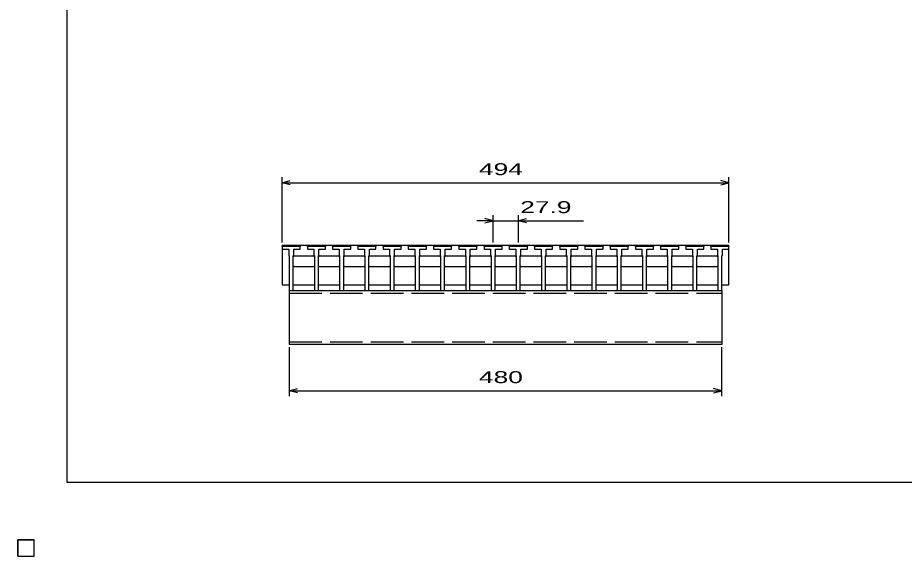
# Model space of a CAD drawing. Units: millimetres, scale not verified. Extents: x -1092 to 1039, y -770 to 632.
# Drawn here: x -1092 to -112, y -770 to -174 of the extents above; entities that cross this region are included whole.
import ezdxf
from ezdxf.enums import TextEntityAlignment as Align

# ---------------------------------------------------------------- set-up
doc = ezdxf.new("R2010")
doc.units = ezdxf.units.MM
doc.header["$LTSCALE"] = 6
doc.linetypes.add('DASHED', pattern=[7.5, 6, -1.5])
for name, color, linetype, lineweight in [('0_2', 150, 'Continuous', 25), ('16', 3, 'Continuous', 25), ('22', 2, 'Continuous', 25)]:
    doc.layers.add(name, color=color, linetype=linetype, lineweight=lineweight)
doc.styles.add('ベクトル', font='')
doc.styles.get('ベクトル').set_extended_font_data('ベクトル')

msp = doc.modelspace()

# ---------------------------------------------------------------- linework, layer by layer
at = {"layer": '0_2'}
for p, q in [((-1037.4, -687.9), (-1037.4, 632.1)), ((1038.6, -687.9), (-1037.4, -687.9))]:
    msp.add_line(p, q, dxfattribs=at)
at = {"layer": '16'}
for p, q in [((-799.6, -426.9), (-799.1, -425.4)), ((-799.6, -425.4), (-305.6, -425.4)), ((-799.6, -425.4), (-799.6, -469.4)), ((-799.6, -426.9), (-799.6, -429.9)), ((-779.6, -426.9), (-799.6, -426.9)), ((-799.6, -429.9), (-792.35, -429.9)), ((-799.1, -425.4), (-796.2, -425.4)), ((-796.2, -425.4), (-795.7, -426.9)), ((-792.35, -429.9), (-792.35, -436.9)), ((-791.55, -426.9), (-791.05, -425.4)), ((-791.05, -425.4), (-788.15, -425.4)), ((-788.15, -425.4), (-787.65, -426.9)), ((-786.85, -436.9), (-786.85, -429.9)), ((-786.85, -429.9), (-779.6, -429.9)), ((-783.5, -426.9), (-783, -425.4)), ((-783, -425.4), (-780.1, -425.4)), ((-780.1, -425.4), (-779.6, -426.9)), ((-779.6, -429.9), (-779.6, -426.9)), ((-771.7, -426.9), (-771.2, -425.4)), ((-771.7, -426.9), (-771.7, -429.9)), ((-751.7, -426.9), (-771.7, -426.9)), ((-771.7, -429.9), (-764.45, -429.9)), ((-771.2, -425.4), (-768.3, -425.4)), ((-768.3, -425.4), (-767.8, -426.9)), ((-764.45, -429.9), (-764.45, -436.9)), ((-763.65, -426.9), (-763.15, -425.4)), ((-763.15, -425.4), (-760.25, -425.4)), ((-760.25, -425.4), (-759.75, -426.9)), ((-758.95, -436.9), (-758.95, -429.9)), ((-758.95, -429.9), (-751.7, -429.9)), ((-755.6, -426.9), (-755.1, -425.4)), ((-755.1, -425.4), (-752.2, -425.4)), ((-752.2, -425.4), (-751.7, -426.9)), ((-751.7, -429.9), (-751.7, -426.9)), ((-743.8, -426.9), (-743.3, -425.4)), ((-743.8, -426.9), (-743.8, -429.9)), ((-723.8, -426.9), (-743.8, -426.9)), ((-743.8, -429.9), (-736.55, -429.9)), ((-743.3, -425.4), (-740.4, -425.4)), ((-740.4, -425.4), (-739.9, -426.9)), ((-736.55, -429.9), (-736.55, -436.9)), ((-735.75, -426.9), (-735.25, -425.4)), ((-735.25, -425.4), (-732.35, -425.4)), ((-732.35, -425.4), (-731.85, -426.9)), ((-731.05, -436.9), (-731.05, -429.9)), ((-731.05, -429.9), (-723.8, -429.9)), ((-727.7, -426.9), (-727.2, -425.4)), ((-727.2, -425.4), (-724.3, -425.4)), ((-724.3, -425.4), (-723.8, -426.9)), ((-723.8, -429.9), (-723.8, -426.9)), ((-715.9, -426.9), (-715.4, -425.4)), ((-715.9, -426.9), (-715.9, -429.9)), ((-695.9, -426.9), (-715.9, -426.9)), ((-715.9, -429.9), (-708.65, -429.9)), ((-715.4, -425.4), (-712.5, -425.4)), ((-712.5, -425.4), (-712, -426.9)), ((-708.65, -429.9), (-708.65, -436.9)), ((-707.85, -426.9), (-707.35, -425.4)), ((-707.35, -425.4), (-704.45, -425.4)), ((-704.45, -425.4), (-703.95, -426.9)), ((-703.15, -436.9), (-703.15, -429.9)), ((-703.15, -429.9), (-695.9, -429.9)), ((-699.8, -426.9), (-699.3, -425.4)), ((-699.3, -425.4), (-696.4, -425.4)), ((-696.4, -425.4), (-695.9, -426.9)), ((-695.9, -429.9), (-695.9, -426.9)), ((-688, -426.9), (-687.5, -425.4)), ((-688, -426.9), (-688, -429.9)), ((-668, -426.9), (-688, -426.9)), ((-688, -429.9), (-680.75, -429.9)), ((-687.5, -425.4), (-684.6, -425.4)), ((-684.6, -425.4), (-684.1, -426.9)), ((-680.75, -429.9), (-680.75, -436.9)), ((-679.95, -426.9), (-679.45, -425.4)), ((-679.45, -425.4), (-676.55, -425.4)), ((-676.55, -425.4), (-676.05, -426.9)), ((-675.25, -436.9), (-675.25, -429.9)), ((-675.25, -429.9), (-668, -429.9)), ((-671.9, -426.9), (-671.4, -425.4)), ((-671.4, -425.4), (-668.5, -425.4)), ((-668.5, -425.4), (-668, -426.9)), ((-668, -429.9), (-668, -426.9)), ((-660.1, -426.9), (-659.6, -425.4)), ((-660.1, -426.9), (-660.1, -429.9)), ((-640.1, -426.9), (-660.1, -426.9)), ((-660.1, -429.9), (-652.85, -429.9)), ((-659.6, -425.4), (-656.7, -425.4)), ((-656.7, -425.4), (-656.2, -426.9)), ((-652.85, -429.9), (-652.85, -436.9)), ((-652.05, -426.9), (-651.55, -425.4)), ((-651.55, -425.4), (-648.65, -425.4)), ((-648.65, -425.4), (-648.15, -426.9)), ((-647.35, -436.9), (-647.35, -429.9)), ((-647.35, -429.9), (-640.1, -429.9)), ((-644, -426.9), (-643.5, -425.4)), ((-643.5, -425.4), (-640.6, -425.4)), ((-640.6, -425.4), (-640.1, -426.9)), ((-640.1, -429.9), (-640.1, -426.9)), ((-632.2, -426.9), (-631.7, -425.4)), ((-632.2, -426.9), (-632.2, -429.9)), ((-612.2, -426.9), (-632.2, -426.9)), ((-632.2, -429.9), (-624.95, -429.9)), ((-631.7, -425.4), (-628.8, -425.4)), ((-628.8, -425.4), (-628.3, -426.9)), ((-624.95, -429.9), (-624.95, -436.9)), ((-624.15, -426.9), (-623.65, -425.4)), ((-623.65, -425.4), (-620.75, -425.4)), ((-620.75, -425.4), (-620.25, -426.9)), ((-619.45, -436.9), (-619.45, -429.9)), ((-619.45, -429.9), (-612.2, -429.9)), ((-616.1, -426.9), (-615.6, -425.4)), ((-615.6, -425.4), (-612.7, -425.4)), ((-612.7, -425.4), (-612.2, -426.9)), ((-612.2, -429.9), (-612.2, -426.9)), ((-604.3, -426.9), (-603.8, -425.4)), ((-604.3, -426.9), (-604.3, -429.9)), ((-584.3, -426.9), (-604.3, -426.9)), ((-604.3, -429.9), (-597.05, -429.9)), ((-603.8, -425.4), (-600.9, -425.4)), ((-600.9, -425.4), (-600.4, -426.9)), ((-597.05, -429.9), (-597.05, -436.9)), ((-596.25, -426.9), (-595.75, -425.4)), ((-595.75, -425.4), (-592.85, -425.4)), ((-592.85, -425.4), (-592.35, -426.9)), ((-591.55, -436.9), (-591.55, -429.9)), ((-591.55, -429.9), (-584.3, -429.9)), ((-588.2, -426.9), (-587.7, -425.4)), ((-587.7, -425.4), (-584.8, -425.4)), ((-584.8, -425.4), (-584.3, -426.9)), ((-584.3, -429.9), (-584.3, -426.9)), ((-576.4, -426.9), (-575.9, -425.4)), ((-576.4, -426.9), (-576.4, -429.9)), ((-556.4, -426.9), (-576.4, -426.9)), ((-576.4, -429.9), (-569.15, -429.9)), ((-575.9, -425.4), (-573, -425.4)), ((-573, -425.4), (-572.5, -426.9)), ((-569.15, -429.9), (-569.15, -436.9)), ((-568.35, -426.9), (-567.85, -425.4)), ((-567.85, -425.4), (-564.95, -425.4)), ((-564.95, -425.4), (-564.45, -426.9)), ((-563.65, -436.9), (-563.65, -429.9)), ((-563.65, -429.9), (-556.4, -429.9)), ((-560.3, -426.9), (-559.8, -425.4)), ((-559.8, -425.4), (-556.9, -425.4)), ((-556.9, -425.4), (-556.4, -426.9)), ((-556.4, -429.9), (-556.4, -426.9)), ((-548.5, -426.9), (-548, -425.4)), ((-548.5, -426.9), (-548.5, -429.9)), ((-528.5, -426.9), (-548.5, -426.9)), ((-548.5, -429.9), (-541.25, -429.9)), ((-548, -425.4), (-545.1, -425.4)), ((-545.1, -425.4), (-544.6, -426.9)), ((-541.25, -429.9), (-541.25, -436.9)), ((-540.45, -426.9), (-539.95, -425.4)), ((-539.95, -425.4), (-537.05, -425.4)), ((-537.05, -425.4), (-536.55, -426.9)), ((-535.75, -436.9), (-535.75, -429.9)), ((-535.75, -429.9), (-528.5, -429.9)), ((-532.4, -426.9), (-531.9, -425.4)), ((-531.9, -425.4), (-529, -425.4)), ((-529, -425.4), (-528.5, -426.9)), ((-528.5, -429.9), (-528.5, -426.9)), ((-520.6, -426.9), (-520.1, -425.4)), ((-520.6, -426.9), (-520.6, -429.9)), ((-500.6, -426.9), (-520.6, -426.9)), ((-520.6, -429.9), (-513.35, -429.9)), ((-520.1, -425.4), (-517.2, -425.4)), ((-517.2, -425.4), (-516.7, -426.9)), ((-513.35, -429.9), (-513.35, -436.9)), ((-512.55, -426.9), (-512.05, -425.4)), ((-512.05, -425.4), (-509.15, -425.4)), ((-509.15, -425.4), (-508.65, -426.9)), ((-507.85, -436.9), (-507.85, -429.9)), ((-507.85, -429.9), (-500.6, -429.9)), ((-504.5, -426.9), (-504, -425.4)), ((-504, -425.4), (-501.1, -425.4)), ((-501.1, -425.4), (-500.6, -426.9)), ((-500.6, -429.9), (-500.6, -426.9)), ((-492.7, -426.9), (-492.2, -425.4)), ((-492.7, -426.9), (-492.7, -429.9)), ((-472.7, -426.9), (-492.7, -426.9)), ((-492.7, -429.9), (-485.45, -429.9)), ((-492.2, -425.4), (-489.3, -425.4)), ((-489.3, -425.4), (-488.8, -426.9)), ((-485.45, -429.9), (-485.45, -436.9)), ((-484.65, -426.9), (-484.15, -425.4)), ((-484.15, -425.4), (-481.25, -425.4)), ((-481.25, -425.4), (-480.75, -426.9)), ((-479.95, -436.9), (-479.95, -429.9)), ((-479.95, -429.9), (-472.7, -429.9)), ((-476.6, -426.9), (-476.1, -425.4)), ((-476.1, -425.4), (-473.2, -425.4)), ((-473.2, -425.4), (-472.7, -426.9)), ((-472.7, -429.9), (-472.7, -426.9)), ((-464.8, -426.9), (-464.3, -425.4)), ((-464.8, -426.9), (-464.8, -429.9)), ((-444.8, -426.9), (-464.8, -426.9)), ((-464.8, -429.9), (-457.55, -429.9)), ((-464.3, -425.4), (-461.4, -425.4)), ((-461.4, -425.4), (-460.9, -426.9)), ((-457.55, -429.9), (-457.55, -436.9)), ((-456.75, -426.9), (-456.25, -425.4)), ((-456.25, -425.4), (-453.35, -425.4)), ((-453.35, -425.4), (-452.85, -426.9)), ((-452.05, -436.9), (-452.05, -429.9)), ((-452.05, -429.9), (-444.8, -429.9)), ((-448.7, -426.9), (-448.2, -425.4)), ((-448.2, -425.4), (-445.3, -425.4)), ((-445.3, -425.4), (-444.8, -426.9)), ((-444.8, -429.9), (-444.8, -426.9)), ((-436.9, -426.9), (-436.4, -425.4)), ((-436.9, -426.9), (-436.9, -429.9)), ((-416.9, -426.9), (-436.9, -426.9)), ((-436.9, -429.9), (-429.65, -429.9)), ((-436.4, -425.4), (-433.5, -425.4)), ((-433.5, -425.4), (-433, -426.9)), ((-429.65, -429.9), (-429.65, -436.9)), ((-428.85, -426.9), (-428.35, -425.4)), ((-428.35, -425.4), (-425.45, -425.4)), ((-425.45, -425.4), (-424.95, -426.9)), ((-424.15, -436.9), (-424.15, -429.9)), ((-424.15, -429.9), (-416.9, -429.9)), ((-420.8, -426.9), (-420.3, -425.4)), ((-420.3, -425.4), (-417.4, -425.4)), ((-417.4, -425.4), (-416.9, -426.9)), ((-416.9, -429.9), (-416.9, -426.9)), ((-409, -426.9), (-408.5, -425.4)), ((-409, -426.9), (-409, -429.9)), ((-389, -426.9), (-409, -426.9)), ((-409, -429.9), (-401.75, -429.9)), ((-408.5, -425.4), (-405.6, -425.4)), ((-405.6, -425.4), (-405.1, -426.9)), ((-401.75, -429.9), (-401.75, -436.9)), ((-400.95, -426.9), (-400.45, -425.4)), ((-400.45, -425.4), (-397.55, -425.4)), ((-397.55, -425.4), (-397.05, -426.9)), ((-396.25, -436.9), (-396.25, -429.9)), ((-396.25, -429.9), (-389, -429.9)), ((-392.9, -426.9), (-392.4, -425.4)), ((-392.4, -425.4), (-389.5, -425.4)), ((-389.5, -425.4), (-389, -426.9)), ((-389, -429.9), (-389, -426.9)), ((-381.1, -426.9), (-380.6, -425.4)), ((-381.1, -426.9), (-381.1, -429.9)), ((-361.1, -426.9), (-381.1, -426.9)), ((-381.1, -429.9), (-373.85, -429.9)), ((-380.6, -425.4), (-377.7, -425.4)), ((-377.7, -425.4), (-377.2, -426.9)), ((-373.85, -429.9), (-373.85, -436.9)), ((-373.05, -426.9), (-372.55, -425.4)), ((-372.55, -425.4), (-369.65, -425.4)), ((-369.65, -425.4), (-369.15, -426.9)), ((-368.35, -436.9), (-368.35, -429.9)), ((-368.35, -429.9), (-361.1, -429.9)), ((-365, -426.9), (-364.5, -425.4)), ((-364.5, -425.4), (-361.6, -425.4)), ((-361.6, -425.4), (-361.1, -426.9)), ((-361.1, -429.9), (-361.1, -426.9)), ((-353.2, -426.9), (-352.7, -425.4)), ((-353.2, -426.9), (-353.2, -429.9)), ((-333.2, -426.9), (-353.2, -426.9)), ((-353.2, -429.9), (-345.95, -429.9)), ((-352.7, -425.4), (-349.8, -425.4)), ((-349.8, -425.4), (-349.3, -426.9)), ((-345.95, -429.9), (-345.95, -436.9)), ((-345.15, -426.9), (-344.65, -425.4)), ((-344.65, -425.4), (-341.75, -425.4)), ((-341.75, -425.4), (-341.25, -426.9)), ((-340.45, -436.9), (-340.45, -429.9)), ((-340.45, -429.9), (-333.2, -429.9)), ((-337.1, -426.9), (-336.6, -425.4)), ((-336.6, -425.4), (-333.7, -425.4)), ((-333.7, -425.4), (-333.2, -426.9)), ((-333.2, -429.9), (-333.2, -426.9)), ((-325.6, -426.9), (-325.1, -425.4)), ((-325.6, -426.9), (-325.6, -429.9)), ((-305.6, -426.9), (-325.6, -426.9)), ((-325.6, -429.9), (-318.35, -429.9)), ((-325.1, -425.4), (-322.2, -425.4)), ((-322.2, -425.4), (-321.7, -426.9)), ((-318.35, -429.9), (-318.35, -436.9)), ((-317.55, -426.9), (-317.05, -425.4)), ((-317.05, -425.4), (-314.15, -425.4)), ((-314.15, -425.4), (-313.65, -426.9)), ((-312.85, -436.9), (-312.85, -429.9)), ((-312.85, -429.9), (-305.6, -429.9)), ((-309.5, -426.9), (-309, -425.4)), ((-309, -425.4), (-306.1, -425.4)), ((-306.1, -425.4), (-305.6, -426.9)), ((-305.6, -469.4), (-305.6, -425.4)), ((-305.6, -429.9), (-305.6, -426.9)), ((-792.35, -436.9), (-791.85, -437.4)), ((-791.85, -437.4), (-791.85, -475.4)), ((-787.35, -437.4), (-786.85, -436.9)), ((-787.35, -475.4), (-787.35, -437.4)), ((-787.35, -438.4), (-786.35, -437.4)), ((-786.35, -437.4), (-764.95, -437.4)), ((-764.95, -437.4), (-763.95, -438.4)), ((-764.45, -436.9), (-763.95, -437.4)), ((-763.95, -437.4), (-763.95, -475.4)), ((-759.45, -437.4), (-758.95, -436.9)), ((-759.45, -475.4), (-759.45, -437.4)), ((-759.45, -438.4), (-758.45, -437.4)), ((-758.45, -437.4), (-737.05, -437.4)), ((-737.05, -437.4), (-736.05, -438.4)), ((-736.55, -436.9), (-736.05, -437.4)), ((-736.05, -437.4), (-736.05, -475.4)), ((-731.55, -437.4), (-731.05, -436.9)), ((-731.55, -475.4), (-731.55, -437.4)), ((-731.55, -438.4), (-730.55, -437.4)), ((-730.55, -437.4), (-709.15, -437.4)), ((-709.15, -437.4), (-708.15, -438.4)), ((-708.65, -436.9), (-708.15, -437.4)), ((-708.15, -437.4), (-708.15, -475.4)), ((-703.65, -437.4), (-703.15, -436.9)), ((-703.65, -475.4), (-703.65, -437.4)), ((-703.65, -438.4), (-702.65, -437.4)), ((-702.65, -437.4), (-681.25, -437.4)), ((-681.25, -437.4), (-680.25, -438.4)), ((-680.75, -436.9), (-680.25, -437.4)), ((-680.25, -437.4), (-680.25, -475.4)), ((-675.75, -437.4), (-675.25, -436.9)), ((-675.75, -475.4), (-675.75, -437.4)), ((-675.75, -438.4), (-674.75, -437.4)), ((-674.75, -437.4), (-653.35, -437.4)), ((-653.35, -437.4), (-652.35, -438.4)), ((-652.85, -436.9), (-652.35, -437.4)), ((-652.35, -437.4), (-652.35, -475.4)), ((-647.85, -437.4), (-647.35, -436.9)), ((-647.85, -475.4), (-647.85, -437.4)), ((-647.85, -438.4), (-646.85, -437.4)), ((-646.85, -437.4), (-625.45, -437.4)), ((-625.45, -437.4), (-624.45, -438.4)), ((-624.95, -436.9), (-624.45, -437.4)), ((-624.45, -437.4), (-624.45, -475.4)), ((-619.95, -437.4), (-619.45, -436.9)), ((-619.95, -475.4), (-619.95, -437.4)), ((-619.95, -438.4), (-618.95, -437.4)), ((-618.95, -437.4), (-597.55, -437.4)), ((-597.55, -437.4), (-596.55, -438.4)), ((-597.05, -436.9), (-596.55, -437.4)), ((-596.55, -437.4), (-596.55, -475.4)), ((-592.05, -437.4), (-591.55, -436.9)), ((-592.05, -475.4), (-592.05, -437.4)), ((-592.05, -438.4), (-591.05, -437.4)), ((-591.05, -437.4), (-569.65, -437.4)), ((-569.65, -437.4), (-568.65, -438.4)), ((-569.15, -436.9), (-568.65, -437.4)), ((-568.65, -437.4), (-568.65, -475.4)), ((-564.15, -437.4), (-563.65, -436.9)), ((-564.15, -475.4), (-564.15, -437.4)), ((-564.15, -438.4), (-563.15, -437.4)), ((-563.15, -437.4), (-541.75, -437.4)), ((-541.75, -437.4), (-540.75, -438.4)), ((-541.25, -436.9), (-540.75, -437.4)), ((-540.75, -437.4), (-540.75, -475.4)), ((-536.25, -437.4), (-535.75, -436.9)), ((-536.25, -475.4), (-536.25, -437.4)), ((-536.25, -438.4), (-535.25, -437.4)), ((-535.25, -437.4), (-513.85, -437.4)), ((-513.85, -437.4), (-512.85, -438.4)), ((-513.35, -436.9), (-512.85, -437.4)), ((-512.85, -437.4), (-512.85, -475.4)), ((-508.35, -437.4), (-507.85, -436.9)), ((-508.35, -475.4), (-508.35, -437.4)), ((-508.35, -438.4), (-507.35, -437.4)), ((-507.35, -437.4), (-485.95, -437.4)), ((-485.95, -437.4), (-484.95, -438.4)), ((-485.45, -436.9), (-484.95, -437.4)), ((-484.95, -437.4), (-484.95, -475.4)), ((-480.45, -437.4), (-479.95, -436.9)), ((-480.45, -475.4), (-480.45, -437.4)), ((-480.45, -438.4), (-479.45, -437.4)), ((-479.45, -437.4), (-458.05, -437.4)), ((-458.05, -437.4), (-457.05, -438.4)), ((-457.55, -436.9), (-457.05, -437.4)), ((-457.05, -437.4), (-457.05, -475.4)), ((-452.55, -437.4), (-452.05, -436.9)), ((-452.55, -475.4), (-452.55, -437.4)), ((-452.55, -438.4), (-451.55, -437.4)), ((-451.55, -437.4), (-430.15, -437.4)), ((-430.15, -437.4), (-429.15, -438.4)), ((-429.65, -436.9), (-429.15, -437.4)), ((-429.15, -437.4), (-429.15, -475.4)), ((-424.65, -437.4), (-424.15, -436.9)), ((-424.65, -475.4), (-424.65, -437.4)), ((-424.65, -438.4), (-423.65, -437.4)), ((-423.65, -437.4), (-402.25, -437.4)), ((-402.25, -437.4), (-401.25, -438.4)), ((-401.75, -436.9), (-401.25, -437.4)), ((-401.25, -437.4), (-401.25, -475.4)), ((-396.75, -437.4), (-396.25, -436.9)), ((-396.75, -475.4), (-396.75, -437.4)), ((-396.75, -438.4), (-395.75, -437.4)), ((-395.75, -437.4), (-374.35, -437.4)), ((-374.35, -437.4), (-373.35, -438.4)), ((-373.85, -436.9), (-373.35, -437.4)), ((-373.35, -437.4), (-373.35, -475.4)), ((-368.85, -437.4), (-368.35, -436.9)), ((-368.85, -475.4), (-368.85, -437.4)), ((-368.85, -438.4), (-367.85, -437.4)), ((-367.85, -437.4), (-346.45, -437.4)), ((-346.45, -437.4), (-345.45, -438.4)), ((-345.95, -436.9), (-345.45, -437.4)), ((-345.45, -437.4), (-345.45, -475.4)), ((-340.95, -437.4), (-340.45, -436.9)), ((-340.95, -475.4), (-340.95, -437.4)), ((-340.95, -438.4), (-339.95, -437.4)), ((-339.95, -437.4), (-318.85, -437.4)), ((-318.85, -437.4), (-317.85, -438.4)), ((-318.35, -436.9), (-317.85, -437.4)), ((-317.85, -437.4), (-317.85, -475.4)), ((-313.35, -437.4), (-312.85, -436.9)), ((-313.35, -475.4), (-313.35, -437.4)), ((-786.35, -449.4), (-787.35, -448.4)), ((-764.95, -449.4), (-786.35, -449.4)), ((-763.95, -448.4), (-764.95, -449.4)), ((-758.45, -449.4), (-759.45, -448.4)), ((-737.05, -449.4), (-758.45, -449.4)), ((-736.05, -448.4), (-737.05, -449.4)), ((-730.55, -449.4), (-731.55, -448.4)), ((-709.15, -449.4), (-730.55, -449.4)), ((-708.15, -448.4), (-709.15, -449.4)), ((-702.65, -449.4), (-703.65, -448.4)), ((-681.25, -449.4), (-702.65, -449.4)), ((-680.25, -448.4), (-681.25, -449.4)), ((-674.75, -449.4), (-675.75, -448.4)), ((-653.35, -449.4), (-674.75, -449.4)), ((-652.35, -448.4), (-653.35, -449.4)), ((-646.85, -449.4), (-647.85, -448.4)), ((-625.45, -449.4), (-646.85, -449.4)), ((-624.45, -448.4), (-625.45, -449.4)), ((-618.95, -449.4), (-619.95, -448.4)), ((-597.55, -449.4), (-618.95, -449.4)), ((-596.55, -448.4), (-597.55, -449.4)), ((-591.05, -449.4), (-592.05, -448.4)), ((-569.65, -449.4), (-591.05, -449.4)), ((-568.65, -448.4), (-569.65, -449.4)), ((-563.15, -449.4), (-564.15, -448.4)), ((-541.75, -449.4), (-563.15, -449.4)), ((-540.75, -448.4), (-541.75, -449.4)), ((-535.25, -449.4), (-536.25, -448.4)), ((-513.85, -449.4), (-535.25, -449.4)), ((-512.85, -448.4), (-513.85, -449.4)), ((-507.35, -449.4), (-508.35, -448.4)), ((-485.95, -449.4), (-507.35, -449.4)), ((-484.95, -448.4), (-485.95, -449.4)), ((-479.45, -449.4), (-480.45, -448.4)), ((-458.05, -449.4), (-479.45, -449.4)), ((-457.05, -448.4), (-458.05, -449.4)), ((-451.55, -449.4), (-452.55, -448.4)), ((-430.15, -449.4), (-451.55, -449.4)), ((-429.15, -448.4), (-430.15, -449.4)), ((-423.65, -449.4), (-424.65, -448.4)), ((-402.25, -449.4), (-423.65, -449.4)), ((-401.25, -448.4), (-402.25, -449.4)), ((-395.75, -449.4), (-396.75, -448.4)), ((-374.35, -449.4), (-395.75, -449.4)), ((-373.35, -448.4), (-374.35, -449.4)), ((-367.85, -449.4), (-368.85, -448.4)), ((-346.45, -449.4), (-367.85, -449.4)), ((-345.45, -448.4), (-346.45, -449.4)), ((-339.95, -449.4), (-340.95, -448.4)), ((-318.85, -449.4), (-339.95, -449.4)), ((-317.85, -448.4), (-318.85, -449.4)), ((-799.6, -469.4), (-791.85, -469.4)), ((-787.35, -469.4), (-763.95, -469.4)), ((-759.45, -469.4), (-736.05, -469.4)), ((-731.55, -469.4), (-708.15, -469.4)), ((-703.65, -469.4), (-680.25, -469.4)), ((-675.75, -469.4), (-652.35, -469.4)), ((-647.85, -469.4), (-624.45, -469.4)), ((-619.95, -469.4), (-596.55, -469.4)), ((-592.05, -469.4), (-568.65, -469.4)), ((-564.15, -469.4), (-540.75, -469.4)), ((-536.25, -469.4), (-512.85, -469.4)), ((-508.35, -469.4), (-484.95, -469.4)), ((-480.45, -469.4), (-457.05, -469.4)), ((-452.55, -469.4), (-429.15, -469.4)), ((-424.65, -469.4), (-401.25, -469.4)), ((-396.75, -469.4), (-373.35, -469.4)), ((-368.85, -469.4), (-345.45, -469.4)), ((-340.95, -469.4), (-317.85, -469.4)), ((-313.35, -469.4), (-305.6, -469.4)), ((-791.85, -475.4), (-787.35, -475.4)), ((-791.6, -475.4), (-313.6, -475.4)), ((-791.6, -535.4), (-791.6, -475.4)), ((-763.95, -475.4), (-759.45, -475.4)), ((-736.05, -475.4), (-731.55, -475.4)), ((-708.15, -475.4), (-703.65, -475.4)), ((-680.25, -475.4), (-675.75, -475.4)), ((-652.35, -475.4), (-647.85, -475.4)), ((-624.45, -475.4), (-619.95, -475.4)), ((-596.55, -475.4), (-592.05, -475.4)), ((-568.65, -475.4), (-564.15, -475.4)), ((-540.75, -475.4), (-536.25, -475.4)), ((-512.85, -475.4), (-508.35, -475.4)), ((-484.95, -475.4), (-480.45, -475.4)), ((-457.05, -475.4), (-452.55, -475.4)), ((-429.15, -475.4), (-424.65, -475.4)), ((-401.25, -475.4), (-396.75, -475.4)), ((-373.35, -475.4), (-368.85, -475.4)), ((-345.45, -475.4), (-340.95, -475.4)), ((-317.85, -475.4), (-313.35, -475.4)), ((-313.6, -475.4), (-313.6, -535.4)), ((-313.6, -535.4), (-791.6, -535.4)), ((-1092, -751.5), (-1074, -751.5)), ((-1092, -769.5), (-1092, -751.5)), ((-1092, -751.5), (-1074, -751.5)), ((-1092, -769.5), (-1092, -751.5)), ((-1092, -751.5), (-1074, -751.5)), ((-1092, -769.5), (-1092, -751.5)), ((-1092, -751.5), (-1074, -751.5)), ((-1092, -769.5), (-1092, -751.5)), ((-1092, -751.5), (-1074, -751.5)), ((-1092, -769.5), (-1092, -751.5)), ((-1074, -769.5), (-1074, -751.5)), ((-1074, -769.5), (-1074, -751.5)), ((-1074, -769.5), (-1074, -751.5)), ((-1074, -769.5), (-1074, -751.5)), ((-1074, -769.5), (-1074, -751.5)), ((-1092, -769.5), (-1074, -769.5)), ((-1092, -769.5), (-1074, -769.5)), ((-1092, -769.5), (-1074, -769.5)), ((-1092, -769.5), (-1074, -769.5)), ((-1092, -769.5), (-1074, -769.5))]:
    msp.add_line(p, q, dxfattribs=at)
at = {"layer": '16', "linetype": 'DASHED'}
for p, q in [((-791.6, -478.6), (-313.6, -478.6)), ((-791.6, -532.2), (-313.6, -532.2))]:
    msp.add_line(p, q, dxfattribs=at)
at = {"layer": '22', "color": 4}
for p, q in [((-799.6, -422.4), (-799.6, -350.4)), ((-305.6, -422.4), (-305.6, -350.4)), ((-799.6, -356.4), (-790.6, -354)), ((-790.6, -358.8), (-799.6, -356.4)), ((-799.6, -356.4), (-305.6, -356.4)), ((-305.6, -356.4), (-314.6, -354)), ((-314.6, -358.8), (-305.6, -356.4)), ((-566.4, -398.4), (-584.4, -398.4)), ((-566.4, -398.4), (-575.4, -396)), ((-575.4, -400.8), (-566.4, -398.4)), ((-566.4, -422.4), (-566.4, -392.4)), ((-566.4, -398.4), (-538.5, -398.4)), ((-538.5, -392.4), (-538.5, -422.4)), ((-538.5, -398.4), (-529.5, -396)), ((-529.5, -400.8), (-538.5, -398.4)), ((-538.5, -398.4), (-466.5, -398.4)), ((-791.6, -592.4), (-791.6, -538.4)), ((-313.6, -592.4), (-313.6, -538.4)), ((-791.6, -586.4), (-782.6, -584)), ((-782.6, -588.8), (-791.6, -586.4)), ((-791.6, -586.4), (-313.6, -586.4)), ((-313.6, -586.4), (-322.6, -584)), ((-322.6, -588.8), (-313.6, -586.4))]:
    msp.add_line(p, q, dxfattribs=at)
at = {"layer": '22'}
for p, q in [((-1074, -751.5), (-1092, -751.5)), ((-1092, -751.5), (-1092, -769.5)), ((-1074, -751.5), (-1092, -751.5)), ((-1092, -751.5), (-1092, -769.5)), ((-1074, -751.5), (-1092, -751.5)), ((-1092, -751.5), (-1092, -769.5)), ((-1074, -769.5), (-1074, -751.5)), ((-1074, -769.5), (-1074, -751.5)), ((-1074, -769.5), (-1074, -751.5)), ((-1092, -769.5), (-1074, -769.5)), ((-1092, -769.5), (-1074, -769.5)), ((-1092, -769.5), (-1074, -769.5))]:
    msp.add_line(p, q, dxfattribs=at)

# ---------------------------------------------------------------- texts
at = {"layer": '22', "style": 'ベクトル', "width": 1.65}
for s, p in [(' 494 ', (-590.1, -341.4)), (' 27.9 ', (-544.5, -383.4)), (' 480 ', (-590.1, -571.4))]:
    msp.add_text(s, height=13.2, dxfattribs=at).set_placement(p, align=Align.MIDDLE_LEFT)

doc.saveas('drawing.dxf')
